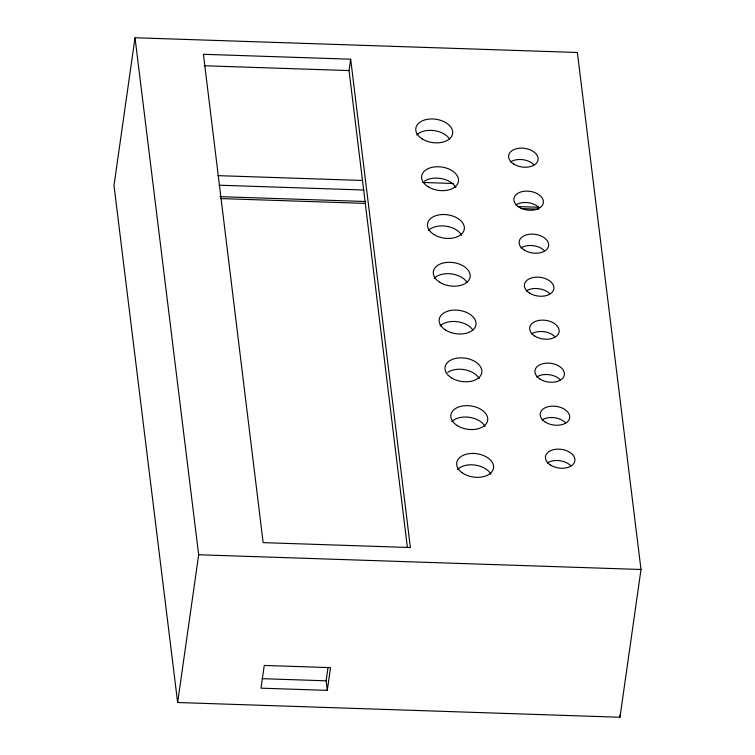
<?xml version="1.0" encoding="UTF-8"?>
<svg xmlns="http://www.w3.org/2000/svg" width="755" height="755" viewBox="0 0 755 755"><rect width="100%" height="100%" fill="white"/><g stroke="black" fill="none" stroke-linecap="round" stroke-linejoin="round"><path stroke-width="1.13" d="M135.022 37.75L113.996 185.504L177.642 702.518L619.978 717.25L641.004 569.497L577.358 52.482L135.022 37.75L198.669 554.755L177.642 702.518M407.341 547.215L349.046 70.574L350.669 59.211L203.425 54.303L263.146 542.628L410.38 547.535L350.669 59.211M327.274 690.372L330.511 667.647L264.25 665.438L261.022 688.164L327.274 690.372L326.113 680.812L328.048 667.184M204.161 65.751L349.046 70.574M217.902 175.641L362.74 180.473M422.791 182.465L453.406 183.493M219.073 185.202L363.901 190.024M219.809 196.649L365.816 201.51M517.722 206.568L538.91 207.276M220.554 198.574L365.392 203.397M520.818 208.578L538.485 209.163M198.669 554.755L641.004 569.497M262.174 678.679L326.113 680.812M619.723 715.127L619.978 717.25M547.337 462.966A14.855 9.428 8.1 0 1 570.742 465.712M416.684 134.928A18.573 11.787 8.1 0 1 433.757 130.549A18.573 11.787 8.1 0 1 449.565 139.024M428.368 230.492A18.573 11.787 8.1 0 1 446.045 226.189A18.573 11.787 8.1 0 1 461.692 235.343M424.395 181.181A18.573 11.787 8.1 0 1 455.841 187.561M510.522 161.938A14.855 9.428 8.1 0 1 533.927 164.694M515.788 204.945A14.855 9.428 8.1 0 1 539.183 207.701M457.568 469.421A18.573 11.787 8.1 0 1 475.225 465.089A18.573 11.787 8.1 0 1 490.892 474.225M451.745 421.62A18.573 11.787 8.1 0 1 469.421 417.317A18.573 11.787 8.1 0 1 485.059 426.471M440.061 326.056A18.573 11.787 8.1 0 1 457.134 321.668A18.573 11.787 8.1 0 1 472.932 330.152M447.772 372.309A18.573 11.787 8.1 0 1 479.217 378.689M526.301 290.949A14.855 9.428 8.1 0 1 549.706 293.704M521.044 247.951A14.855 9.428 8.1 0 1 544.449 250.698M531.558 333.955A14.855 9.428 8.1 0 1 554.963 336.702M434.219 278.274A18.573 11.787 8.1 0 1 451.292 273.886A18.573 11.787 8.1 0 1 467.09 282.37M536.814 376.962A14.855 9.428 8.1 0 1 560.219 379.708M542.081 419.959A14.855 9.428 8.1 0 1 565.486 422.715M550.603 465.108A14.855 9.428 8.1 0 0 574.715 461.645A14.855 9.428 8.1 0 0 555.255 449.348A14.855 9.428 8.1 0 0 550.603 465.108M422.243 138.929A18.573 11.787 8.1 0 0 452.377 134.598A18.573 11.787 8.1 0 0 428.047 119.214A18.573 11.787 8.1 0 0 422.243 138.929M433.927 234.494A18.573 11.787 8.1 0 0 464.061 230.162A18.573 11.787 8.1 0 0 439.731 214.779A18.573 11.787 8.1 0 0 433.927 234.494M428.085 186.712A18.573 11.787 8.1 0 0 458.219 182.38A18.573 11.787 8.1 0 0 433.889 166.997A18.573 11.787 8.1 0 0 428.085 186.712M513.796 164.09A14.855 9.428 8.1 0 0 537.9 160.626A14.855 9.428 8.1 0 0 518.44 148.32A14.855 9.428 8.1 0 0 513.796 164.09M519.053 207.096A14.855 9.428 8.1 0 0 543.166 203.633A14.855 9.428 8.1 0 0 523.696 191.326A14.855 9.428 8.1 0 0 519.053 207.096M461.994 472.621A18.573 11.787 8.1 0 0 492.93 470.025A18.573 11.787 8.1 0 0 470.45 453.519A18.573 11.787 8.1 0 0 461.994 472.621M457.294 425.612A18.573 11.787 8.1 0 0 487.437 421.29A18.573 11.787 8.1 0 0 463.108 405.907A18.573 11.787 8.1 0 0 457.294 425.612M445.61 330.058A18.573 11.787 8.1 0 0 475.744 325.726A18.573 11.787 8.1 0 0 451.414 310.343A18.573 11.787 8.1 0 0 445.61 330.058M451.452 377.84A18.573 11.787 8.1 0 0 481.596 373.508A18.573 11.787 8.1 0 0 457.266 358.125A18.573 11.787 8.1 0 0 451.452 377.84M529.576 293.1A14.855 9.428 8.1 0 0 553.679 289.637A14.855 9.428 8.1 0 0 534.219 277.33A14.855 9.428 8.1 0 0 529.576 293.1M524.31 250.094A14.855 9.428 8.1 0 0 548.423 246.63A14.855 9.428 8.1 0 0 528.962 234.324A14.855 9.428 8.1 0 0 524.31 250.094M534.833 336.098A14.855 9.428 8.1 0 0 558.936 332.644A14.855 9.428 8.1 0 0 539.476 320.337A14.855 9.428 8.1 0 0 534.833 336.098M439.769 282.276A18.573 11.787 8.1 0 0 469.903 277.944A18.573 11.787 8.1 0 0 445.573 262.561A18.573 11.787 8.1 0 0 439.769 282.276M540.089 379.104A14.855 9.428 8.1 0 0 564.202 375.641A14.855 9.428 8.1 0 0 544.733 363.334A14.855 9.428 8.1 0 0 540.089 379.104M545.346 422.111A14.855 9.428 8.1 0 0 569.459 418.648A14.855 9.428 8.1 0 0 549.989 406.341A14.855 9.428 8.1 0 0 545.346 422.111"/></g></svg>
